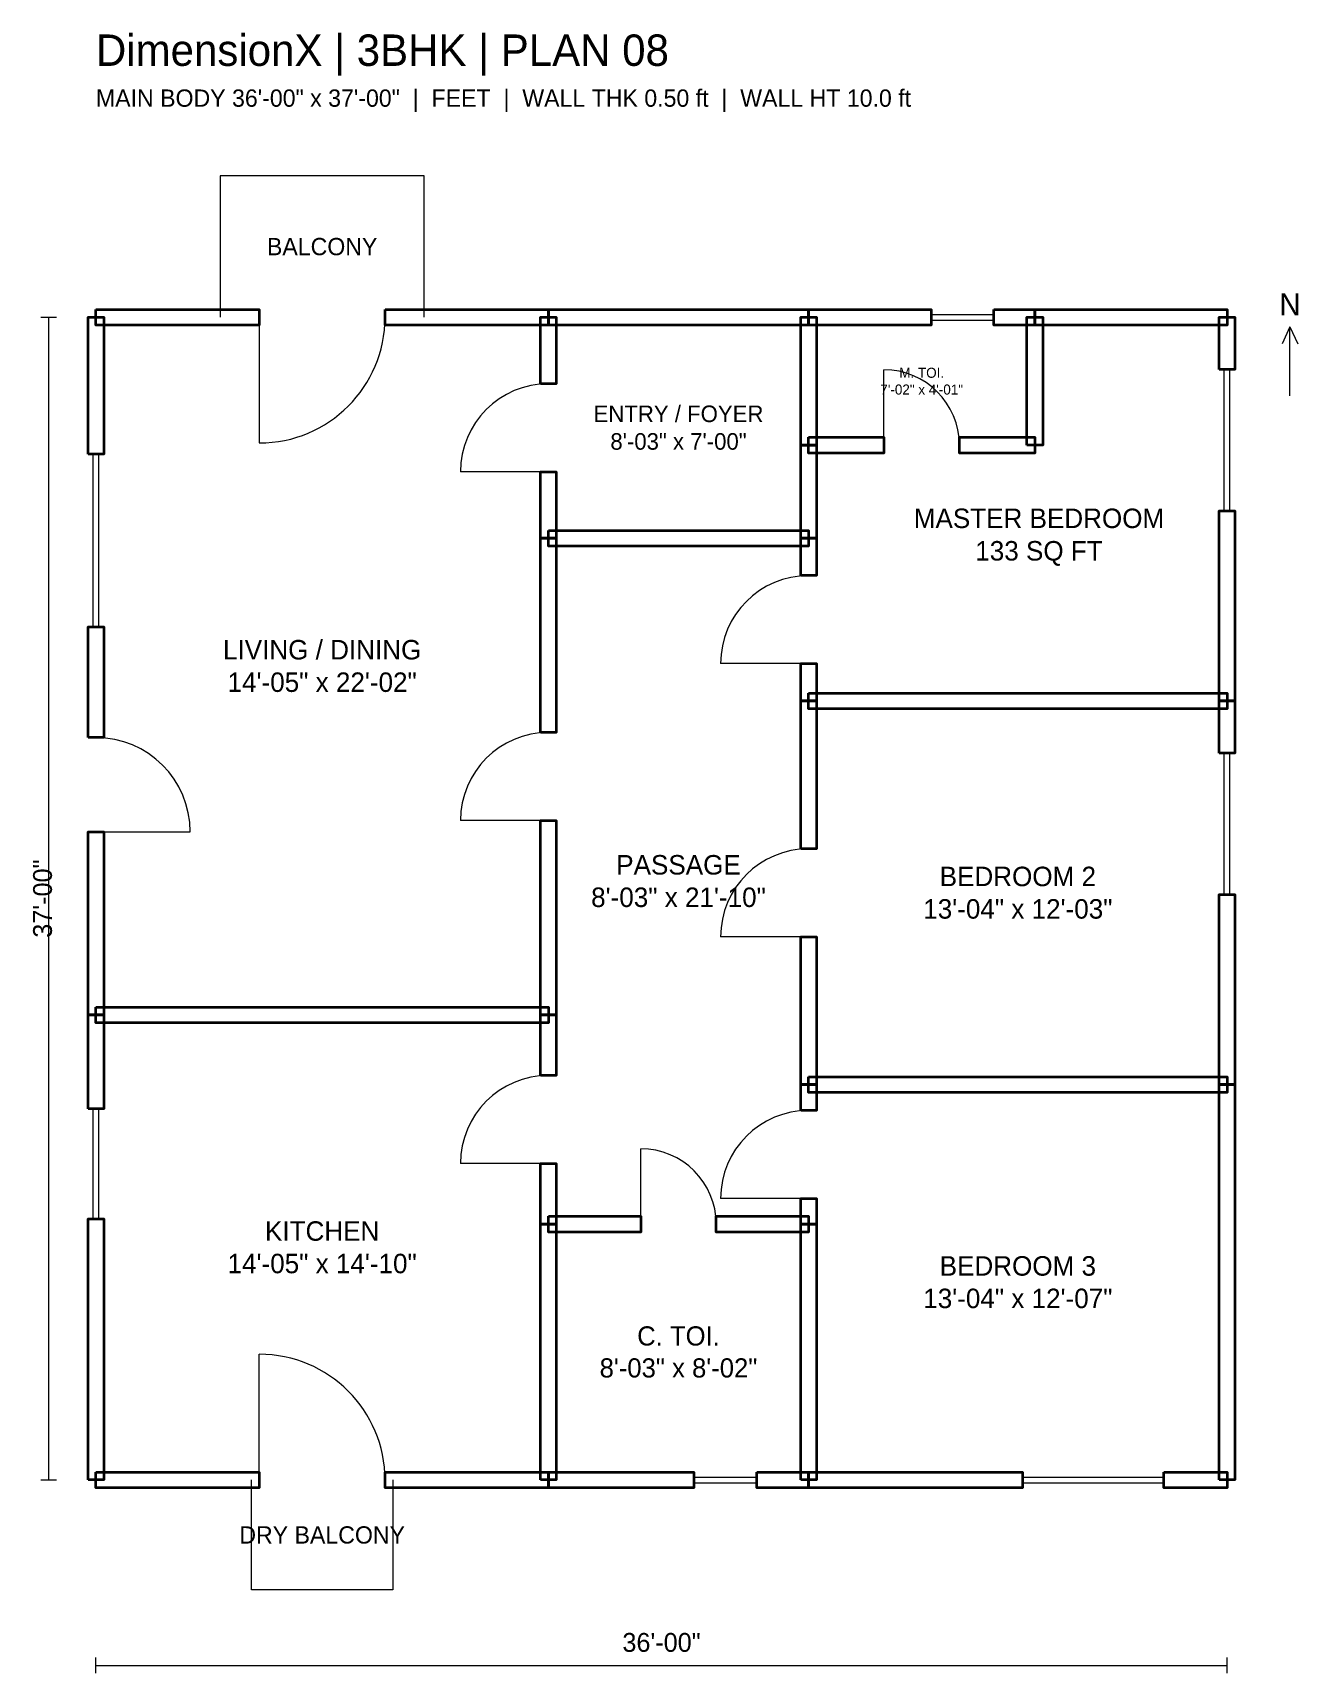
# Model space of a CAD drawing. Header units: feet. Extents: x -2 to 38.3, y -6.2 to 46.1.
import ezdxf
from ezdxf.enums import TextEntityAlignment as Align

# ---------------------------------------------------------------- set-up
doc = ezdxf.new("R2010")
doc.units = ezdxf.units.FT
doc.header["$MEASUREMENT"] = 0
for name, color, linetype, lineweight in [('DX_DIMENSION', 8, 'CONTINUOUS', 9), ('DX_DOOR_SYMBOL', 1, 'CONTINUOUS', 18), ('DX_RAILING', 3, 'CONTINUOUS', 13), ('DX_ROOM_LABEL', 7, 'CONTINUOUS', 13), ('DX_TITLE', 7, 'CONTINUOUS', 18), ('DX_WALL_FACE', 7, 'CONTINUOUS', 35), ('DX_WINDOW_SYMBOL', 4, 'CONTINUOUS', 18)]:
    doc.layers.add(name, color=color, linetype=linetype, lineweight=lineweight)

msp = doc.modelspace()

# ---------------------------------------------------------------- linework, layer by layer
at = {"layer": 'DX_DIMENSION'}
for p, q in [((-1.75, 37), (-1.25, 37)), ((-1.5, 0), (-1.5, 37)), ((38, 36.7), (37.75, 36.15)), ((38, 34.5), (38, 36.7)), ((38, 36.7), (38.25, 36.15)), ((-1.75, 0), (-1.25, 0)), ((0, -6.15), (0, -5.65)), ((36, -6.15), (36, -5.65)), ((0, -5.9), (36, -5.9))]:
    msp.add_line(p, q, dxfattribs=at)
at = {"layer": 'DX_DOOR_SYMBOL'}
for p, q in [((5.2, 37), (5.2, 33)), ((25.08, 32.93), (25.08, 35.33)), ((14.4, 32.085), (11.6, 32.085)), ((22.68, 25.98), (19.88, 25.98)), ((14.4, 20.985), (11.6, 20.985)), ((0, 20.626), (3, 20.626)), ((22.68, 17.285), (19.88, 17.285)), ((17.34, 8.14), (17.34, 10.54)), ((14.4, 10.07), (11.6, 10.07)), ((22.68, 8.96), (19.88, 8.96)), ((5.2, 0), (5.2, 4))]:
    msp.add_line(p, q, dxfattribs=at)
for centre, radius, start, end in [((5.2, 37), 4, 270, 360), ((25.08, 32.93), 2.4, 0, 90), ((14.4, 32.085), 2.8, 90, 180), ((22.68, 25.98), 2.8, 90, 180), ((0, 20.626), 3, 0, 90), ((14.4, 20.985), 2.8, 90, 180), ((22.68, 17.285), 2.8, 90, 180), ((14.4, 10.07), 2.8, 90, 180), ((22.68, 8.96), 2.8, 90, 180), ((17.34, 8.14), 2.4, 0, 90), ((5.2, 0), 4, 0, 90)]:
    msp.add_arc(centre, radius, start, end, dxfattribs=at)
at = {"layer": 'DX_RAILING'}
for p, q in [((10.45, 41.5), (3.95, 41.5)), ((3.95, 41.5), (3.95, 37)), ((10.45, 37), (10.45, 41.5)), ((4.95, -3.5), (4.95, 0)), ((9.45, 0), (9.45, -3.5)), ((9.45, -3.5), (4.95, -3.5))]:
    msp.add_line(p, q, dxfattribs=at)
at = {"layer": 'DX_WALL_FACE'}
for points in [[(0, 37.25), (5.2, 37.25), (5.2, 36.75), (0, 36.75)], [(9.2, 37.25), (14.4, 37.25), (14.4, 36.75), (9.2, 36.75)], [(14.4, 37.25), (22.68, 37.25), (22.68, 36.75), (14.4, 36.75)], [(22.68, 37.25), (26.576, 37.25), (26.576, 36.75), (22.68, 36.75)], [(28.576, 37.25), (29.88, 37.25), (29.88, 36.75), (28.576, 36.75)], [(29.88, 37.25), (36, 37.25), (36, 36.75), (29.88, 36.75)], [(-0.25, 32.646), (-0.25, 37), (0.25, 37), (0.25, 32.646)], [(14.15, 34.885), (14.15, 37), (14.65, 37), (14.65, 34.885)], [(22.43, 32.93), (22.43, 37), (22.93, 37), (22.93, 32.93)], [(29.63, 32.93), (29.63, 37), (30.13, 37), (30.13, 32.93)], [(35.75, 35.3428), (35.75, 37), (36.25, 37), (36.25, 35.3428)], [(22.43, 29.97), (22.43, 32.93), (22.93, 32.93), (22.93, 29.97)], [(22.68, 33.18), (25.08, 33.18), (25.08, 32.68), (22.68, 32.68)], [(27.48, 33.18), (29.88, 33.18), (29.88, 32.68), (27.48, 32.68)], [(14.15, 29.97), (14.15, 32.085), (14.65, 32.085), (14.65, 29.97)], [(35.75, 24.79), (35.75, 30.8428), (36.25, 30.8428), (36.25, 24.79)], [(14.15, 23.785), (14.15, 29.97), (14.65, 29.97), (14.65, 23.785)], [(14.4, 30.22), (22.68, 30.22), (22.68, 29.72), (14.4, 29.72)], [(22.43, 28.78), (22.43, 29.97), (22.93, 29.97), (22.93, 28.78)], [(-0.25, 23.626), (-0.25, 27.146), (0.25, 27.146), (0.25, 23.626)], [(22.43, 24.79), (22.43, 25.98), (22.93, 25.98), (22.93, 24.79)], [(22.43, 20.085), (22.43, 24.79), (22.93, 24.79), (22.93, 20.085)], [(22.68, 25.04), (36, 25.04), (36, 24.54), (22.68, 24.54)], [(35.75, 23.1328), (35.75, 24.79), (36.25, 24.79), (36.25, 23.1328)], [(14.15, 14.8), (14.15, 20.985), (14.65, 20.985), (14.65, 14.8)], [(-0.25, 14.8), (-0.25, 20.626), (0.25, 20.626), (0.25, 14.8)], [(35.75, 12.58), (35.75, 18.6328), (36.25, 18.6328), (36.25, 12.58)], [(22.43, 12.58), (22.43, 17.285), (22.93, 17.285), (22.93, 12.58)], [(-0.25, 11.814), (-0.25, 14.8), (0.25, 14.8), (0.25, 11.814)], [(0, 15.05), (14.4, 15.05), (14.4, 14.55), (0, 14.55)], [(14.15, 12.87), (14.15, 14.8), (14.65, 14.8), (14.65, 12.87)], [(22.43, 11.76), (22.43, 12.58), (22.93, 12.58), (22.93, 11.76)], [(22.68, 12.83), (36, 12.83), (36, 12.33), (22.68, 12.33)], [(35.75, 0), (35.75, 12.58), (36.25, 12.58), (36.25, 0)], [(14.15, 8.14), (14.15, 10.07), (14.65, 10.07), (14.65, 8.14)], [(22.43, 8.14), (22.43, 8.96), (22.93, 8.96), (22.93, 8.14)], [(14.4, 8.39), (17.34, 8.39), (17.34, 7.89), (14.4, 7.89)], [(19.74, 8.39), (22.68, 8.39), (22.68, 7.89), (19.74, 7.89)], [(-0.25, 0), (-0.25, 8.314), (0.25, 8.314), (0.25, 0)], [(14.15, 0), (14.15, 8.14), (14.65, 8.14), (14.65, 0)], [(22.43, 0), (22.43, 8.14), (22.93, 8.14), (22.93, 0)], [(0, 0.25), (5.2, 0.25), (5.2, -0.25), (0, -0.25)], [(9.2, 0.25), (14.4, 0.25), (14.4, -0.25), (9.2, -0.25)], [(14.4, 0.25), (19.0304, 0.25), (19.0304, -0.25), (14.4, -0.25)], [(21.0304, 0.25), (22.68, 0.25), (22.68, -0.25), (21.0304, -0.25)], [(22.68, 0.25), (29.4876, 0.25), (29.4876, -0.25), (22.68, -0.25)], [(33.9876, 0.25), (36, 0.25), (36, -0.25), (33.9876, -0.25)]]:
    msp.add_lwpolyline(points, close=True, dxfattribs=at)
at = {"layer": 'DX_WINDOW_SYMBOL'}
for p, q in [((26.576, 36.8), (26.576, 37.2)), ((26.576, 37.09), (28.576, 37.09)), ((28.576, 36.8), (28.576, 37.2)), ((26.576, 36.91), (28.576, 36.91)), ((36.2, 35.3428), (35.8, 35.3428)), ((35.91, 30.8428), (35.91, 35.3428)), ((36.09, 30.8428), (36.09, 35.3428)), ((0.2, 32.646), (-0.2, 32.646)), ((-0.09, 27.146), (-0.09, 32.646)), ((0.09, 27.146), (0.09, 32.646)), ((36.2, 30.8428), (35.8, 30.8428)), ((0.2, 27.146), (-0.2, 27.146)), ((36.2, 23.1328), (35.8, 23.1328)), ((35.91, 18.6328), (35.91, 23.1328)), ((36.09, 18.6328), (36.09, 23.1328)), ((36.2, 18.6328), (35.8, 18.6328)), ((0.2, 11.814), (-0.2, 11.814)), ((-0.09, 8.314), (-0.09, 11.814)), ((0.09, 8.314), (0.09, 11.814)), ((0.2, 8.314), (-0.2, 8.314)), ((19.0304, -0.2), (19.0304, 0.2)), ((19.0304, 0.09), (21.0304, 0.09)), ((21.0304, -0.2), (21.0304, 0.2)), ((29.4876, -0.2), (29.4876, 0.2)), ((29.4876, 0.09), (33.9876, 0.09)), ((33.9876, -0.2), (33.9876, 0.2)), ((19.0304, -0.09), (21.0304, -0.09)), ((29.4876, -0.09), (33.9876, -0.09))]:
    msp.add_line(p, q, dxfattribs=at)

# ---------------------------------------------------------------- texts
at = {"layer": 'DX_DIMENSION'}
msp.add_text('MAIN BODY 36\'-00" x 37\'-00"  |  FEET  |  WALL THK 0.50 ft  |  WALL HT 10.0 ft', height=0.55, dxfattribs=at).set_placement((0, 43.7))
for s, height, p in [('N', 0.7, (38, 36.85)), ('36\'-00"', 0.6, (18, -5.65))]:
    msp.add_text(s, height=height, dxfattribs=at).set_placement(p, align=Align.BOTTOM_CENTER)
msp.add_text('37\'-00"', height=0.6, rotation=90, dxfattribs=at).set_placement((-1.7, 18.5), align=Align.MIDDLE_CENTER)
at = {"layer": 'DX_ROOM_LABEL'}
for s, p in [('BALCONY', (7.2, 39.25)), ('DRY BALCONY', (7.2, -1.75))]:
    msp.add_text(s, height=0.55, dxfattribs=at).set_placement(p, align=Align.MIDDLE_CENTER)
at = {"layer": 'DX_ROOM_LABEL', "attachment_point": 5}
for s, insert, char_height, width in [('M. TOI.\\P7\'-02" x 4\'-01"', (26.28, 34.965), 0.32, 6.336), ('ENTRY / FOYER\\P8\'-03" x 7\'-00"', (18.54, 33.485), 0.52725, 7.2864), ('MASTER BEDROOM\\P133 SQ FT', (30.0125, 30.0005), 0.62, 11.7216), ('LIVING / DINING\\P14\'-05" x 22\'-02"', (7.2, 25.9), 0.62, 12.672), ('PASSAGE\\P8\'-03" x 21\'-10"', (18.54, 19.055), 0.62, 7.2864), ('BEDROOM 2\\P13\'-04" x 12\'-03"', (29.34, 18.685), 0.62, 11.7216), ('KITCHEN\\P14\'-05" x 14\'-10"', (7.2, 7.4), 0.62, 12.672), ('BEDROOM 3\\P13\'-04" x 12\'-07"', (29.34, 6.29), 0.62, 11.7216), ('C. TOI.\\P8\'-03" x 8\'-02"', (18.54, 4.07), 0.6105, 7.2864)]:
    msp.add_mtext(s, dxfattribs=dict(at, insert=insert, char_height=char_height, width=width))
at = {"layer": 'DX_TITLE'}
msp.add_text('DimensionX | 3BHK | PLAN 08', height=1, dxfattribs=at).set_placement((0, 45))

doc.saveas('drawing.dxf')
